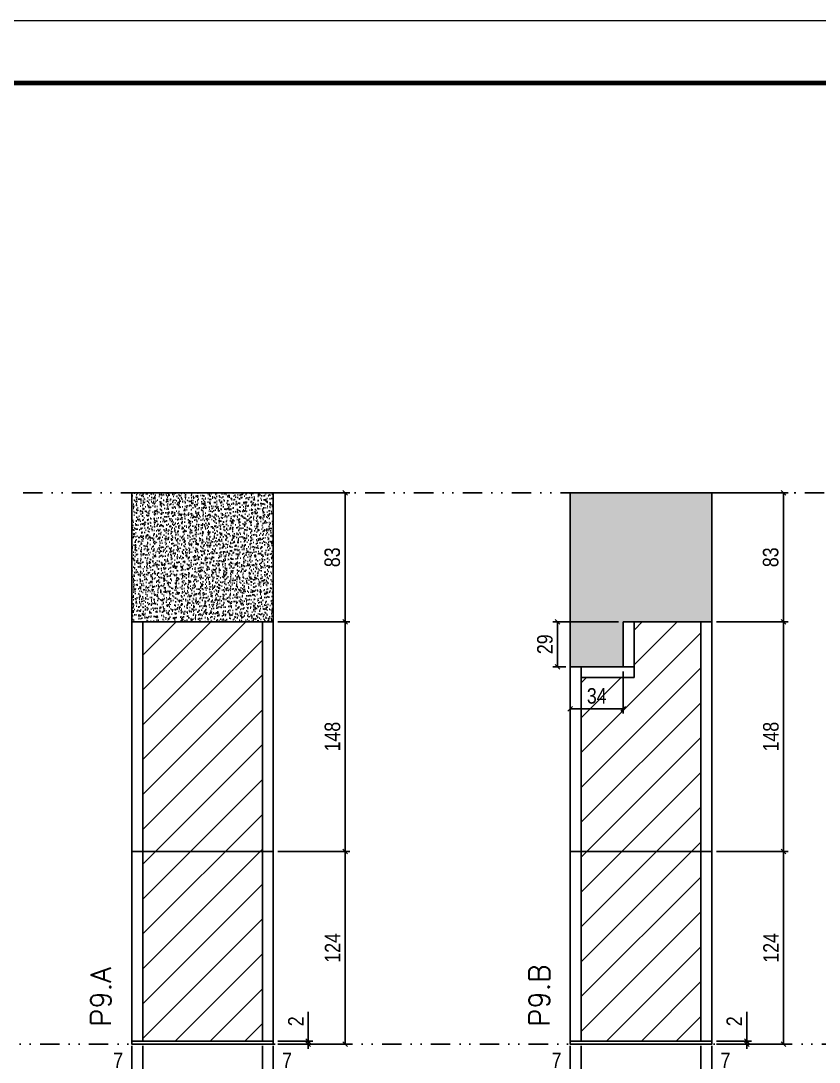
# Model space of a CAD drawing. Extents: x 13770 to 23315, y 867 to 16997.
# Drawn here: x 19632 to 20146, y 15029 to 15700 of the extents above; entities that cross this region are included whole.
import ezdxf

# ---------------------------------------------------------------- set-up
doc = ezdxf.new("R2010")
doc.units = 0
for name, pattern in [('DASHED', [0.75, 0.5, -0.25]), ('DIVIDE2', [0.625, 0.25, -0.125, 0, -0.125, 0, -0.125]), ('HIDDEN', [0.375, 0.25, -0.125])]:
    doc.linetypes.add(name, pattern=pattern)
for name, color, linetype in [('COTA', 241, 'Continuous'), ('Nível', 160, 'Continuous'), ('Painéis', 200, 'Continuous'), ('SARR_2.2x7', 40, 'Continuous'), ('Sarrafo de Pressão', 42, 'HIDDEN')]:
    doc.layers.add(name, color=color, linetype=linetype)
for name, color, linetype, lineweight in [('Folhas', 255, 'Continuous', 9), ('Hachura', 251, 'Continuous', 9), ('SARRAFO DE PRESSAO', 251, 'DASHED', 9), ('Texto Seção', 7, 'Continuous', 15)]:
    doc.layers.add(name, color=color, linetype=linetype, lineweight=lineweight)
doc.styles.add('COTA TECNICA', font='techl___.ttf', dxfattribs={"height": 10})
doc.styles.add('COTA TECNICA-50', font='techl___.ttf', dxfattribs={"height": 10})
doc.styles.add('REGUA-120', font='ROMANS.shx', dxfattribs={"height": 15})
doc.dimstyles.new('COTA PAINEL-50', dxfattribs={"dimtxt": 10, "dimasz": 3, "dimexe": 3, "dimexo": 3, "dimgap": 3, "dimtad": 1, "dimdec": 1, "dimzin": 12, "dimdsep": 46, "dimtxsty": 'COTA TECNICA-50', "dimblk1": 'OBLIQUE', "dimblk2": 'OBLIQUE', "dimsah": 1, "dimcen": 0.9, "dimclrd": 4, "dimclre": 4, "dimclrt": 240, "dimadec": 1, "dimazin": 3, "dimtfac": 1, "dimtdec": 1, "dimtmove": 0, "dimatfit": 3, "dimfxl": 1, "dimtolj": 1, "dimtzin": 12, "dimarcsym": 0})
doc.dimstyles.new('PAINEL', dxfattribs={"dimtxt": 10, "dimasz": 3, "dimexe": 3, "dimexo": 3, "dimgap": 3, "dimtad": 1, "dimdec": 1, "dimzin": 12, "dimdsep": 46, "dimtxsty": 'COTA TECNICA', "dimblk1": 'OBLIQUE', "dimblk2": 'OBLIQUE', "dimsah": 1, "dimcen": 0.9, "dimclrd": 4, "dimclre": 4, "dimclrt": 240, "dimadec": 1, "dimazin": 3, "dimtfac": 1, "dimtdec": 1, "dimtmove": 0, "dimatfit": 3, "dimfxl": 1, "dimtolj": 1, "dimtzin": 12, "dimarcsym": 0})

# ---------------------------------------------------------------- blocks, each defined once
blk = doc.blocks.new('9999999999')
at = {"layer": 'Folhas'}
blk.add_lwpolyline([(98138.98, 34190.21), (99623.98, 34190.21), (99623.98, 35240.21), (98138.98, 35240.21)], close=True, dxfattribs=at)
at = {"layer": 'Folhas', "color": 30, "const_width": 3}
blk.add_lwpolyline([(98213.98, 34230.21), (99583.98, 34230.21), (99583.98, 35200.21), (98213.98, 35200.21)], close=True, dxfattribs=at)
blk = doc.blocks.new('_Oblique')
at = {"color": 0, "linetype": 'ByBlock', "lineweight": -2}
blk.add_line((-0.5, -0.5), (0.5, 0.5), dxfattribs=at)
blk = doc.blocks.new('*D114')
at = {"layer": 'COTA', "color": 4, "lineweight": -2, "transparency": 16777216}
for p, q in [((19986.16, 15040.03), (19986.16, 14985.85)), ((20077.16, 15040.03), (20077.16, 14985.85)), ((19986.16, 14988.85), (20077.16, 14988.85))]:
    blk.add_line(p, q, dxfattribs=at)
at = {"layer": 'Defpoints', "color": 0, "transparency": 16777216}
for p in [(19986.16, 15043.03), (20077.16, 15043.03), (20077.16, 14988.85)]:
    blk.add_point(p, dxfattribs=at)
at = {"layer": 'COTA', "color": 4, "lineweight": -2, "transparency": 16777216, "xscale": 3, "yscale": 3, "zscale": 3, "rotation": 180}
blk.add_blockref('_Oblique', (19986.16, 14988.85), dxfattribs=at)
at = {"layer": 'COTA', "color": 4, "lineweight": -2, "transparency": 16777216, "xscale": 3, "yscale": 3, "zscale": 3}
blk.add_blockref('_Oblique', (20077.16, 14988.85), dxfattribs=at)
at = {"layer": 'COTA', "color": 240, "transparency": 16777216, "insert": (20031.66, 14996.94), "char_height": 10, "attachment_point": 5, "style": 'COTA TECNICA'}
blk.add_mtext('\\A1;91', dxfattribs=at)
blk = doc.blocks.new('*D115')
at = {"layer": 'COTA', "color": 4, "lineweight": -2, "transparency": 16777216}
for p, q in [((20080.16, 15165.03), (20126.39, 15165.03)), ((20123.39, 15041.03), (20123.39, 15165.03)), ((20080.16, 15041.03), (20126.39, 15041.03))]:
    blk.add_line(p, q, dxfattribs=at)
at = {"layer": 'Defpoints', "color": 0, "transparency": 16777216}
for p in [(20077.16, 15165.03), (20123.39, 15165.03), (20077.16, 15041.03)]:
    blk.add_point(p, dxfattribs=at)
at = {"layer": 'COTA', "color": 4, "lineweight": -2, "transparency": 16777216, "xscale": 3, "yscale": 3, "zscale": 3}
for p, rotation in [((20123.39, 15165.03), 90), ((20123.39, 15041.03), 270)]:
    blk.add_blockref('_Oblique', p, dxfattribs=dict(at, rotation=rotation))
at = {"layer": 'COTA', "color": 240, "transparency": 16777216, "insert": (20115.32, 15103.03), "char_height": 10, "attachment_point": 5, "rotation": 90, "style": 'COTA TECNICA-50'}
blk.add_mtext('\\A1;124', dxfattribs=at)
blk = doc.blocks.new('*D116')
at = {"layer": 'COTA', "color": 4, "lineweight": -2, "transparency": 16777216}
for p, q in [((20099.68, 15043.03), (20099.68, 15061.83)), ((20080.16, 15043.03), (20102.68, 15043.03)), ((20080.16, 15041.03), (20102.68, 15041.03)), ((20099.68, 15041.03), (20099.68, 15043.03)), ((20099.68, 15041.03), (20099.68, 15038.03))]:
    blk.add_line(p, q, dxfattribs=at)
at = {"layer": 'Defpoints', "color": 0, "transparency": 16777216}
for p in [(20077.16, 15043.03), (20077.16, 15041.03), (20099.68, 15041.03)]:
    blk.add_point(p, dxfattribs=at)
at = {"layer": 'COTA', "color": 4, "lineweight": -2, "transparency": 16777216, "xscale": 3, "yscale": 3, "zscale": 3}
for p, rotation in [((20099.68, 15043.03), 270), ((20099.68, 15041.03), 90)]:
    blk.add_blockref('_Oblique', p, dxfattribs=dict(at, rotation=rotation))
at = {"layer": 'COTA', "color": 240, "transparency": 16777216, "insert": (20091.68, 15055.77), "char_height": 10, "attachment_point": 5, "rotation": 90, "style": 'COTA TECNICA-50'}
blk.add_mtext('\\A1;2', dxfattribs=at)
blk = doc.blocks.new('*D117')
at = {"layer": 'COTA', "color": 4, "lineweight": -2, "transparency": 16777216}
for p, q in [((19993.16, 15040.03), (19993.16, 15019.52)), ((19986.16, 15038.03), (19986.16, 15019.52)), ((19986.16, 15022.52), (19971.42, 15022.52)), ((19993.16, 15022.52), (19986.16, 15022.52))]:
    blk.add_line(p, q, dxfattribs=at)
at = {"layer": 'Defpoints', "color": 0, "transparency": 16777216}
for p in [(19986.16, 15041.03), (19993.16, 15043.03), (19986.16, 15022.52)]:
    blk.add_point(p, dxfattribs=at)
at = {"layer": 'COTA', "color": 4, "lineweight": -2, "transparency": 16777216, "xscale": 3, "yscale": 3, "zscale": 3, "rotation": 180}
blk.add_blockref('_Oblique', (19986.16, 15022.52), dxfattribs=at)
at = {"layer": 'COTA', "color": 4, "lineweight": -2, "transparency": 16777216, "xscale": 3, "yscale": 3, "zscale": 3}
blk.add_blockref('_Oblique', (19993.16, 15022.52), dxfattribs=at)
at = {"layer": 'COTA', "color": 240, "transparency": 16777216, "insert": (19977.29, 15030.59), "char_height": 10, "attachment_point": 5, "style": 'COTA TECNICA-50'}
blk.add_mtext('\\A1;7', dxfattribs=at)
blk = doc.blocks.new('*D118')
at = {"layer": 'COTA', "color": 4, "lineweight": -2, "transparency": 16777216}
for p, q in [((20070.16, 15040.03), (20070.16, 15019.52)), ((20077.16, 15038.03), (20077.16, 15019.52)), ((20070.16, 15022.52), (20077.16, 15022.52)), ((20077.16, 15022.52), (20091.89, 15022.52))]:
    blk.add_line(p, q, dxfattribs=at)
at = {"layer": 'Defpoints', "color": 0, "transparency": 16777216}
for p in [(20070.16, 15043.03), (20077.16, 15041.03), (20077.16, 15022.52)]:
    blk.add_point(p, dxfattribs=at)
at = {"layer": 'COTA', "color": 4, "lineweight": -2, "transparency": 16777216, "xscale": 3, "yscale": 3, "zscale": 3, "rotation": 180}
blk.add_blockref('_Oblique', (20070.16, 15022.52), dxfattribs=at)
at = {"layer": 'COTA', "color": 4, "lineweight": -2, "transparency": 16777216, "xscale": 3, "yscale": 3, "zscale": 3}
blk.add_blockref('_Oblique', (20077.16, 15022.52), dxfattribs=at)
at = {"layer": 'COTA', "color": 240, "transparency": 16777216, "insert": (20086.02, 15030.59), "char_height": 10, "attachment_point": 5, "style": 'COTA TECNICA-50'}
blk.add_mtext('\\A1;7', dxfattribs=at)
blk = doc.blocks.new('*D136')
at = {"layer": 'COTA', "color": 4, "lineweight": -2, "transparency": 16777216}
for p, q in [((19986.16, 15281.03), (19986.16, 15254)), ((20020.16, 15281.03), (20020.16, 15254)), ((20020.16, 15257), (19986.16, 15257))]:
    blk.add_line(p, q, dxfattribs=at)
at = {"layer": 'Defpoints', "color": 0, "transparency": 16777216}
for p in [(19986.16, 15284.03), (20020.16, 15284.03), (19986.16, 15257)]:
    blk.add_point(p, dxfattribs=at)
at = {"layer": 'COTA', "color": 4, "lineweight": -2, "transparency": 16777216, "xscale": 3, "yscale": 3, "zscale": 3, "rotation": 180}
blk.add_blockref('_Oblique', (19986.16, 15257), dxfattribs=at)
at = {"layer": 'COTA', "color": 4, "lineweight": -2, "transparency": 16777216, "xscale": 3, "yscale": 3, "zscale": 3}
blk.add_blockref('_Oblique', (20020.16, 15257), dxfattribs=at)
at = {"layer": 'COTA', "color": 240, "transparency": 16777216, "insert": (20003.16, 15265.22), "char_height": 10, "attachment_point": 5, "style": 'COTA TECNICA'}
blk.add_mtext('\\A1;34', dxfattribs=at)
blk = doc.blocks.new('*D131')
at = {"layer": 'COTA', "color": 4, "lineweight": -2, "transparency": 16777216}
for p, q in [((19703.94, 15040.03), (19703.94, 14985.85)), ((19794.94, 15040.03), (19794.94, 14985.85)), ((19703.94, 14988.85), (19794.94, 14988.85))]:
    blk.add_line(p, q, dxfattribs=at)
at = {"layer": 'Defpoints', "color": 0, "transparency": 16777216}
for p in [(19703.94, 15043.03), (19794.94, 15043.03), (19794.94, 14988.85)]:
    blk.add_point(p, dxfattribs=at)
at = {"layer": 'COTA', "color": 4, "lineweight": -2, "transparency": 16777216, "xscale": 3, "yscale": 3, "zscale": 3, "rotation": 180}
blk.add_blockref('_Oblique', (19703.94, 14988.85), dxfattribs=at)
at = {"layer": 'COTA', "color": 4, "lineweight": -2, "transparency": 16777216, "xscale": 3, "yscale": 3, "zscale": 3}
blk.add_blockref('_Oblique', (19794.94, 14988.85), dxfattribs=at)
at = {"layer": 'COTA', "color": 240, "transparency": 16777216, "insert": (19749.44, 14996.94), "char_height": 10, "attachment_point": 5, "style": 'COTA TECNICA'}
blk.add_mtext('\\A1;91', dxfattribs=at)
blk = doc.blocks.new('*D132')
at = {"layer": 'COTA', "color": 4, "lineweight": -2, "transparency": 16777216}
for p, q in [((19797.94, 15165.03), (19844.18, 15165.03)), ((19841.18, 15041.03), (19841.18, 15165.03)), ((19797.94, 15041.03), (19844.18, 15041.03))]:
    blk.add_line(p, q, dxfattribs=at)
at = {"layer": 'Defpoints', "color": 0, "transparency": 16777216}
for p in [(19794.94, 15165.03), (19841.18, 15165.03), (19794.94, 15041.03)]:
    blk.add_point(p, dxfattribs=at)
at = {"layer": 'COTA', "color": 4, "lineweight": -2, "transparency": 16777216, "xscale": 3, "yscale": 3, "zscale": 3}
for p, rotation in [((19841.18, 15165.03), 90), ((19841.18, 15041.03), 270)]:
    blk.add_blockref('_Oblique', p, dxfattribs=dict(at, rotation=rotation))
at = {"layer": 'COTA', "color": 240, "transparency": 16777216, "insert": (19833.11, 15103.03), "char_height": 10, "attachment_point": 5, "rotation": 90, "style": 'COTA TECNICA-50'}
blk.add_mtext('\\A1;124', dxfattribs=at)
blk = doc.blocks.new('*D133')
at = {"layer": 'COTA', "color": 4, "lineweight": -2, "transparency": 16777216}
for p, q in [((19817.47, 15043.03), (19817.47, 15061.83)), ((19797.94, 15043.03), (19820.47, 15043.03)), ((19797.94, 15041.03), (19820.47, 15041.03)), ((19817.47, 15041.03), (19817.47, 15043.03)), ((19817.47, 15041.03), (19817.47, 15038.03))]:
    blk.add_line(p, q, dxfattribs=at)
at = {"layer": 'Defpoints', "color": 0, "transparency": 16777216}
for p in [(19794.94, 15043.03), (19794.94, 15041.03), (19817.47, 15041.03)]:
    blk.add_point(p, dxfattribs=at)
at = {"layer": 'COTA', "color": 4, "lineweight": -2, "transparency": 16777216, "xscale": 3, "yscale": 3, "zscale": 3}
for p, rotation in [((19817.47, 15043.03), 270), ((19817.47, 15041.03), 90)]:
    blk.add_blockref('_Oblique', p, dxfattribs=dict(at, rotation=rotation))
at = {"layer": 'COTA', "color": 240, "transparency": 16777216, "insert": (19809.47, 15055.77), "char_height": 10, "attachment_point": 5, "rotation": 90, "style": 'COTA TECNICA-50'}
blk.add_mtext('\\A1;2', dxfattribs=at)
blk = doc.blocks.new('*D138')
at = {"layer": 'COTA', "color": 4, "linetype": 'ByBlock', "lineweight": -2, "transparency": 16777216}
for p, q in [((19797.94, 15313.03), (19844.18, 15313.03)), ((19841.18, 15165.03), (19841.18, 15313.03)), ((19797.94, 15165.03), (19844.18, 15165.03))]:
    blk.add_line(p, q, dxfattribs=at)
at = {"layer": 'Defpoints', "color": 0, "linetype": 'ByBlock', "transparency": 16777216}
for p in [(19794.94, 15313.03), (19841.18, 15313.03), (19794.94, 15165.03)]:
    blk.add_point(p, dxfattribs=at)
at = {"layer": 'COTA', "color": 4, "linetype": 'ByBlock', "lineweight": -2, "transparency": 16777216, "xscale": 3, "yscale": 3, "zscale": 3}
for p, rotation in [((19841.18, 15313.03), 90), ((19841.18, 15165.03), 270)]:
    blk.add_blockref('_Oblique', p, dxfattribs=dict(at, rotation=rotation))
at = {"layer": 'COTA', "color": 240, "linetype": 'ByBlock', "transparency": 16777216, "insert": (19833.08, 15239.03), "char_height": 10, "attachment_point": 5, "rotation": 90, "style": 'COTA TECNICA'}
blk.add_mtext('\\A1;148', dxfattribs=at)
blk = doc.blocks.new('*D134')
at = {"layer": 'COTA', "color": 4, "lineweight": -2, "transparency": 16777216}
for p, q in [((19710.94, 15040.03), (19710.94, 15019.52)), ((19703.94, 15038.03), (19703.94, 15019.52)), ((19703.94, 15022.52), (19689.21, 15022.52)), ((19710.94, 15022.52), (19703.94, 15022.52))]:
    blk.add_line(p, q, dxfattribs=at)
at = {"layer": 'Defpoints', "color": 0, "transparency": 16777216}
for p in [(19703.94, 15041.03), (19710.94, 15043.03), (19703.94, 15022.52)]:
    blk.add_point(p, dxfattribs=at)
at = {"layer": 'COTA', "color": 4, "lineweight": -2, "transparency": 16777216, "xscale": 3, "yscale": 3, "zscale": 3, "rotation": 180}
blk.add_blockref('_Oblique', (19703.94, 15022.52), dxfattribs=at)
at = {"layer": 'COTA', "color": 4, "lineweight": -2, "transparency": 16777216, "xscale": 3, "yscale": 3, "zscale": 3}
blk.add_blockref('_Oblique', (19710.94, 15022.52), dxfattribs=at)
at = {"layer": 'COTA', "color": 240, "transparency": 16777216, "insert": (19695.07, 15030.59), "char_height": 10, "attachment_point": 5, "style": 'COTA TECNICA-50'}
blk.add_mtext('\\A1;7', dxfattribs=at)
blk = doc.blocks.new('*D135')
at = {"layer": 'COTA', "color": 4, "lineweight": -2, "transparency": 16777216}
for p, q in [((19787.94, 15040.03), (19787.94, 15019.52)), ((19794.94, 15038.03), (19794.94, 15019.52)), ((19787.94, 15022.52), (19794.94, 15022.52)), ((19794.94, 15022.52), (19809.67, 15022.52))]:
    blk.add_line(p, q, dxfattribs=at)
at = {"layer": 'Defpoints', "color": 0, "transparency": 16777216}
for p in [(19787.94, 15043.03), (19794.94, 15041.03), (19794.94, 15022.52)]:
    blk.add_point(p, dxfattribs=at)
at = {"layer": 'COTA', "color": 4, "lineweight": -2, "transparency": 16777216, "xscale": 3, "yscale": 3, "zscale": 3, "rotation": 180}
blk.add_blockref('_Oblique', (19787.94, 15022.52), dxfattribs=at)
at = {"layer": 'COTA', "color": 4, "lineweight": -2, "transparency": 16777216, "xscale": 3, "yscale": 3, "zscale": 3}
blk.add_blockref('_Oblique', (19794.94, 15022.52), dxfattribs=at)
at = {"layer": 'COTA', "color": 240, "transparency": 16777216, "insert": (19803.81, 15030.59), "char_height": 10, "attachment_point": 5, "style": 'COTA TECNICA-50'}
blk.add_mtext('\\A1;7', dxfattribs=at)
blk = doc.blocks.new('*D130')
at = {"layer": 'COTA', "color": 4, "lineweight": -2, "transparency": 16777216}
for p, q in [((19797.94, 15396.03), (19844.18, 15396.03)), ((19841.18, 15313.03), (19841.18, 15396.03)), ((19797.94, 15313.03), (19844.18, 15313.03))]:
    blk.add_line(p, q, dxfattribs=at)
at = {"layer": 'Defpoints', "color": 0, "transparency": 16777216}
for p in [(19794.94, 15396.03), (19841.18, 15396.03), (19794.94, 15313.03)]:
    blk.add_point(p, dxfattribs=at)
at = {"layer": 'COTA', "color": 4, "lineweight": -2, "transparency": 16777216, "xscale": 3, "yscale": 3, "zscale": 3}
for p, rotation in [((19841.18, 15396.03), 90), ((19841.18, 15313.03), 270)]:
    blk.add_blockref('_Oblique', p, dxfattribs=dict(at, rotation=rotation))
at = {"layer": 'COTA', "color": 240, "transparency": 16777216, "insert": (19832.94, 15354.53), "char_height": 10, "attachment_point": 5, "rotation": 90, "style": 'COTA TECNICA'}
blk.add_mtext('\\A1;83', dxfattribs=at)
blk = doc.blocks.new('*D140')
at = {"layer": 'COTA', "color": 4, "lineweight": -2, "transparency": 16777216}
for p, q in [((20017.16, 15313.03), (19974.91, 15313.03)), ((19977.91, 15284.03), (19977.91, 15313.03)), ((19983.16, 15284.03), (19974.91, 15284.03))]:
    blk.add_line(p, q, dxfattribs=at)
at = {"layer": 'Defpoints', "color": 0, "transparency": 16777216}
for p in [(19977.91, 15313.03), (20020.16, 15313.03), (19986.16, 15284.03)]:
    blk.add_point(p, dxfattribs=at)
at = {"layer": 'COTA', "color": 4, "lineweight": -2, "transparency": 16777216, "xscale": 3, "yscale": 3, "zscale": 3}
for p, rotation in [((19977.91, 15313.03), 90), ((19977.91, 15284.03), 270)]:
    blk.add_blockref('_Oblique', p, dxfattribs=dict(at, rotation=rotation))
at = {"layer": 'COTA', "color": 240, "transparency": 16777216, "insert": (19969.83, 15298.53), "char_height": 10, "attachment_point": 5, "rotation": 90, "style": 'COTA TECNICA'}
blk.add_mtext('\\A1;29', dxfattribs=at)
blk = doc.blocks.new('*D141')
at = {"layer": 'COTA', "color": 4, "lineweight": -2, "transparency": 16777216}
for p, q in [((20080.16, 15313.03), (20126.39, 15313.03)), ((20123.39, 15165.03), (20123.39, 15313.03)), ((20080.16, 15165.03), (20126.39, 15165.03))]:
    blk.add_line(p, q, dxfattribs=at)
at = {"layer": 'Defpoints', "color": 0, "transparency": 16777216}
for p in [(20077.16, 15313.03), (20123.39, 15313.03), (20077.16, 15165.03)]:
    blk.add_point(p, dxfattribs=at)
at = {"layer": 'COTA', "color": 4, "lineweight": -2, "transparency": 16777216, "xscale": 3, "yscale": 3, "zscale": 3}
for p, rotation in [((20123.39, 15313.03), 90), ((20123.39, 15165.03), 270)]:
    blk.add_blockref('_Oblique', p, dxfattribs=dict(at, rotation=rotation))
at = {"layer": 'COTA', "color": 240, "transparency": 16777216, "insert": (20115.3, 15239.03), "char_height": 10, "attachment_point": 5, "rotation": 90, "style": 'COTA TECNICA'}
blk.add_mtext('\\A1;148', dxfattribs=at)
blk = doc.blocks.new('*D142')
at = {"layer": 'COTA', "color": 4, "lineweight": -2, "transparency": 16777216}
for p, q in [((20080.16, 15396.03), (20126.39, 15396.03)), ((20123.39, 15313.03), (20123.39, 15396.03)), ((20080.16, 15313.03), (20126.39, 15313.03))]:
    blk.add_line(p, q, dxfattribs=at)
at = {"layer": 'Defpoints', "color": 0, "transparency": 16777216}
for p in [(20077.16, 15396.03), (20123.39, 15396.03), (20077.16, 15313.03)]:
    blk.add_point(p, dxfattribs=at)
at = {"layer": 'COTA', "color": 4, "lineweight": -2, "transparency": 16777216, "xscale": 3, "yscale": 3, "zscale": 3}
for p, rotation in [((20123.39, 15396.03), 90), ((20123.39, 15313.03), 270)]:
    blk.add_blockref('_Oblique', p, dxfattribs=dict(at, rotation=rotation))
at = {"layer": 'COTA', "color": 240, "transparency": 16777216, "insert": (20115.15, 15354.53), "char_height": 10, "attachment_point": 5, "rotation": 90, "style": 'COTA TECNICA'}
blk.add_mtext('\\A1;83', dxfattribs=at)

msp = doc.modelspace()

# ---------------------------------------------------------------- hatches: boundary and pattern name
at = {"layer": 'COTA'}
h = msp.add_hatch(dxfattribs=at)
h.set_pattern_fill('AR-CONC', color=256, scale=0.03)
h.set_pattern_definition([(50, (250.8363, 0), (5.4655401, -0.4781726), [0.5715, -6.2865]), (355, (250.836, 0), (-1.0573026, 5.7317054), [0.4572, -5.0292175]), (100.451445, (251.2917, -0.04), (4.4082374, 5.2535326), [0.4857003, -5.3427073]), (46.1842, (250.836, 1.524), (8.1323712, -1.2612698), [0.85725, -9.42975]), (96.635558, (251.514, 1.419), (7.122124, 7.4227837), [0.7285507, -8.0140682]), (351.18415, (250.836, 1.524), (7.122124, 7.4227837), [0.685799, -7.543792]), (21, (251.5983, 1.143), (4.5484317, -3.06795595), [0.5715, -6.2865]), (326, (251.598, 1.143), (1.8540609, 5.525639), [0.4572, -5.0292]), (71.451445, (251.9773, 0.8873), (6.4024926, 2.4576831), [0.4857003, -5.3426981]), (37.5, (250.8363, 0), (0.0926581, 2.53665117), [0, -4.96824, 0, -5.1054, 0, -5.04825]), (7.5, (250.8363, 0), (2.00458988, 3.00541724), [0, -2.91084, 0, -4.85394, 0, -1.92405]), (327.5, (249.137, 0), (4.06771786, -0.17186232), [0, -1.905, 0, -5.9436, 0, -7.8867]), (317.5, (248.375, 0), (4.44387544, 0.76279473), [0, -2.4765, 0, -3.94716, 0, -5.6007])])
h.paths.add_polyline_path([(19794.94, 15396.03), (19703.94, 15396.03), (19703.94, 15313.03), (19794.94, 15313.03)])
h = msp.add_hatch(dxfattribs=at)
h.set_pattern_fill('AR-CONC', color=256, scale=0.03)
h.set_pattern_definition([(50, (1956.572, 0), (5.4655401, -0.4781726), [0.5715, -6.2865]), (355, (1956.572, 0), (-1.0573026, 5.7317054), [0.4572, -5.0292175]), (100.451445, (1957.0274, -0.04), (4.4082374, 5.2535326), [0.4857003, -5.3427073]), (46.1842, (1956.572, 1.524), (8.1323712, -1.2612698), [0.85725, -9.42975]), (96.635558, (1957.25, 1.419), (7.122124, 7.4227837), [0.7285507, -8.0140682]), (351.18415, (1956.572, 1.524), (7.122124, 7.4227837), [0.685799, -7.543792]), (21, (1957.334, 1.143), (4.5484317, -3.06795595), [0.5715, -6.2865]), (326, (1957.334, 1.143), (1.8540609, 5.525639), [0.4572, -5.0292]), (71.451445, (1957.713, 0.8873), (6.4024926, 2.4576831), [0.4857003, -5.3426981]), (37.5, (1956.572, 0), (0.0926581, 2.53665117), [0, -4.96824, 0, -5.1054, 0, -5.04825]), (7.5, (1956.572, 0), (2.00458988, 3.00541724), [0, -2.91084, 0, -4.85394, 0, -1.92405]), (327.5, (1954.8727, 0), (4.06771786, -0.17186232), [0, -1.905, 0, -5.9436, 0, -7.8867]), (317.5, (1954.1107, 0), (4.44387544, 0.76279473), [0, -2.4765, 0, -3.94716, 0, -5.6007])])
h.paths.add_polyline_path([(19986.16, 15396.03), (20077.16, 15396.03), (20077.16, 15313.03), (20020.16, 15313.03), (20020.16, 15284.03), (19986.16, 15284.03)])
at = {"layer": 'Hachura', "linetype": 'ByBlock'}
h = msp.add_hatch(dxfattribs=at)
h.set_pattern_fill('ANSI31', color=256, scale=5)
h.set_pattern_definition([(45, (288.425, 0), (-11.22532, 11.22532), [])])
h.paths.add_polyline_path([(19787.94, 15165.03), (19710.94, 15165.03), (19710.94, 15043.03), (19787.94, 15043.03)])
h.paths.add_polyline_path([(19710.94, 15165.03), (19787.94, 15165.03), (19787.94, 15313.03), (19710.94, 15313.03)])
h = msp.add_hatch(dxfattribs=at)
h.set_pattern_fill('ANSI31', color=256, scale=5)
h.set_pattern_definition([(45, (251.784, 0), (-11.22532, 11.22532), [])])
h.paths.add_polyline_path([(20070.16, 15165.03), (19993.16, 15165.03), (19993.16, 15043.03), (20070.16, 15043.03)])
h.paths.add_polyline_path([(20070.16, 15313.03), (20027.16, 15313.03), (20027.16, 15284.03), (20027.16, 15277.03), (19993.16, 15277.03), (19993.16, 15165.03), (20070.16, 15165.03)])
h.paths.add_polyline_path([(19992.37, 15255.51), (20014.26, 15255.51), (20014.26, 15276.1), (19992.37, 15276.1)], flags=9)

# ---------------------------------------------------------------- linework, layer by layer
at = {"layer": 'COTA', "linetype": 'ByBlock'}
for p, q in [((19986.16, 15284.03), (19986.16, 15396.03)), ((19986.16, 15396.03), (20077.16, 15396.03)), ((20077.16, 15396.03), (20077.16, 15313.03))]:
    msp.add_line(p, q, dxfattribs=at)
at = {"layer": 'COTA'}
for p, q in [((20020.16, 15284.03), (20027.16, 15284.03)), ((20027.16, 15284.03), (20027.16, 15277.03))]:
    msp.add_line(p, q, dxfattribs=at)
msp.add_lwpolyline([(19703.94, 15313.03), (19794.94, 15313.03), (19794.94, 15396.03), (19703.94, 15396.03)], close=True, dxfattribs=at)
at = {"layer": 'Nível', "color": 4, "linetype": 'DIVIDE2', "ltscale": 50}
for p, q in [((16394.58, 15396.03), (21112.79, 15396.03)), ((16059.5, 15041.03), (21112.79, 15041.03))]:
    msp.add_line(p, q, dxfattribs=at)
at = {"layer": 'Painéis'}
for p, q in [((20077.16, 15313.03), (20020.16, 15313.03)), ((20020.16, 15313.03), (20020.16, 15284.03)), ((20077.16, 15165.03), (20077.16, 15313.03)), ((19986.16, 15284.03), (19986.16, 15165.03)), ((20020.16, 15284.03), (19986.16, 15284.03))]:
    msp.add_line(p, q, dxfattribs=at)
for points in [[(19703.94, 15313.03), (19794.94, 15313.03), (19794.94, 15165.03), (19703.94, 15165.03)], [(19703.94, 15043.03), (19794.94, 15043.03), (19794.94, 15165.03), (19703.94, 15165.03)], [(19986.16, 15043.03), (20077.16, 15043.03), (20077.16, 15165.03), (19986.16, 15165.03)], [(19703.94, 15043.03), (19794.94, 15043.03), (19794.94, 15041.03), (19703.94, 15041.03)], [(19986.16, 15043.03), (20077.16, 15043.03), (20077.16, 15041.03), (19986.16, 15041.03)]]:
    msp.add_lwpolyline(points, close=True, dxfattribs=at)
at = {"layer": 'SARR_2.2x7'}
for p, q in [((20027.16, 15284.03), (20027.16, 15313.03)), ((20027.16, 15277.03), (19993.16, 15277.03))]:
    msp.add_line(p, q, dxfattribs=at)
at = {"layer": 'Sarrafo de Pressão'}
for p, q in [((19710.94, 15165.03), (19710.94, 15313.03)), ((19787.94, 15165.03), (19787.94, 15313.03)), ((20070.16, 15165.03), (20070.16, 15313.03)), ((19993.16, 15165.03), (19993.16, 15284.03)), ((19710.94, 15043.03), (19710.94, 15165.03)), ((19787.94, 15043.03), (19787.94, 15165.03)), ((19993.16, 15043.03), (19993.16, 15165.03)), ((20070.16, 15043.03), (20070.16, 15165.03))]:
    msp.add_line(p, q, dxfattribs=at)

# ---------------------------------------------------------------- block references
at = {"layer": 'SARRAFO DE PRESSAO', "color": 6, "linetype": 'ByBlock'}
msp.add_blockref('9999999999', (-78984.48, -19540.26), dxfattribs=at)

# ---------------------------------------------------------------- texts
at = {"layer": 'Texto Seção', "char_height": 13, "attachment_point": 7, "rotation": 90, "style": 'REGUA-120'}
for s, insert, width in [('P9.A', (19690.47, 15052.28), 285.3299), ('P9.B', (19972.68, 15052.28), 291.3299)]:
    msp.add_mtext(s, dxfattribs=dict(at, insert=insert, width=width))

# ---------------------------------------------------------------- dimensions: what is measured, and where the dimension line sits
at = {"layer": 'COTA'}
for base, p1, p2, angle, dimstyle, picture, middle in [((19841.18, 15396.03), (19794.94, 15313.03), (19794.94, 15396.03), 90, 'PAINEL', '*D130', (19832.94, 15354.53)), ((19977.91, 15313.03), (19986.16, 15284.03), (20020.16, 15313.03), 90, 'PAINEL', '*D140', (19969.83, 15298.53)), ((20123.39, 15313.03), (20077.16, 15165.03), (20077.16, 15313.03), 90, 'PAINEL', '*D141', (20115.3, 15239.03)), ((19986.16, 15257), (20020.16, 15284.03), (19986.16, 15284.03), 180, 'PAINEL', '*D136', (20003.16, 15265.22)), ((19841.18, 15165.03), (19794.94, 15041.03), (19794.94, 15165.03), 90, 'COTA PAINEL-50', '*D132', (19833.11, 15103.03)), ((20123.39, 15165.03), (20077.16, 15041.03), (20077.16, 15165.03), 90, 'COTA PAINEL-50', '*D115', (20115.32, 15103.03)), ((19703.94, 15022.52), (19710.94, 15043.03), (19703.94, 15041.03), 180, 'COTA PAINEL-50', '*D134', (19695.07, 15030.59)), ((19986.16, 15022.52), (19993.16, 15043.03), (19986.16, 15041.03), 180, 'COTA PAINEL-50', '*D117', (19977.29, 15030.59))]:
    dim = msp.add_linear_dim(base=base, p1=p1, p2=p2, angle=angle, dimstyle=dimstyle, dxfattribs=at)
    dim.commit()
    dim.dimension.update_dxf_attribs({"geometry": picture, "text_midpoint": middle})
dim = msp.add_linear_dim(base=(20123.39, 15396.03), p1=(20077.16, 15313.03), p2=(20077.16, 15396.03), angle=90, dimstyle='PAINEL', override={"dimtmove": 1}, dxfattribs=at)
dim.commit()
dim.dimension.update_dxf_attribs({"geometry": '*D142', "text_midpoint": (20115.15, 15354.53)})
at = {"layer": 'COTA', "linetype": 'ByBlock'}
dim = msp.add_linear_dim(base=(19841.18, 15313.03), p1=(19794.94, 15165.03), p2=(19794.94, 15313.03), angle=90, dimstyle='PAINEL', dxfattribs=at)
dim.commit()
dim.dimension.update_dxf_attribs({"geometry": '*D138', "text_midpoint": (19833.08, 15239.03)})
at = {"layer": 'COTA'}
for base, p1, p2, picture, middle in [((19817.47, 15041.03), (19794.94, 15043.03), (19794.94, 15041.03), '*D133', (19817.47, 15055.77)), ((20099.68, 15041.03), (20077.16, 15043.03), (20077.16, 15041.03), '*D116', (20099.68, 15055.77))]:
    dim = msp.add_linear_dim(base=base, p1=p1, p2=p2, angle=90, dimstyle='COTA PAINEL-50', dxfattribs=at)
    dim.commit()
    dim.dimension.update_dxf_attribs({"geometry": picture, "text_midpoint": middle, "dimtype": 160})
for base, p1, p2, picture, middle in [((19794.94, 14988.85), (19703.94, 15043.03), (19794.94, 15043.03), '*D131', (19749.44, 14996.94)), ((20077.16, 14988.85), (19986.16, 15043.03), (20077.16, 15043.03), '*D114', (20031.66, 14996.94))]:
    dim = msp.add_linear_dim(base=base, p1=p1, p2=p2, dimstyle='PAINEL', override={"dimarcsym": 2}, dxfattribs=at)
    dim.commit()
    dim.dimension.update_dxf_attribs({"geometry": picture, "text_midpoint": middle})
for base, p1, p2, picture, middle in [((19794.94, 15022.52), (19787.94, 15043.03), (19794.94, 15041.03), '*D135', (19803.81, 15030.59)), ((20077.16, 15022.52), (20070.16, 15043.03), (20077.16, 15041.03), '*D118', (20086.02, 15030.59))]:
    dim = msp.add_linear_dim(base=base, p1=p1, p2=p2, dimstyle='COTA PAINEL-50', dxfattribs=at)
    dim.commit()
    dim.dimension.update_dxf_attribs({"geometry": picture, "text_midpoint": middle})

doc.saveas('drawing.dxf')
